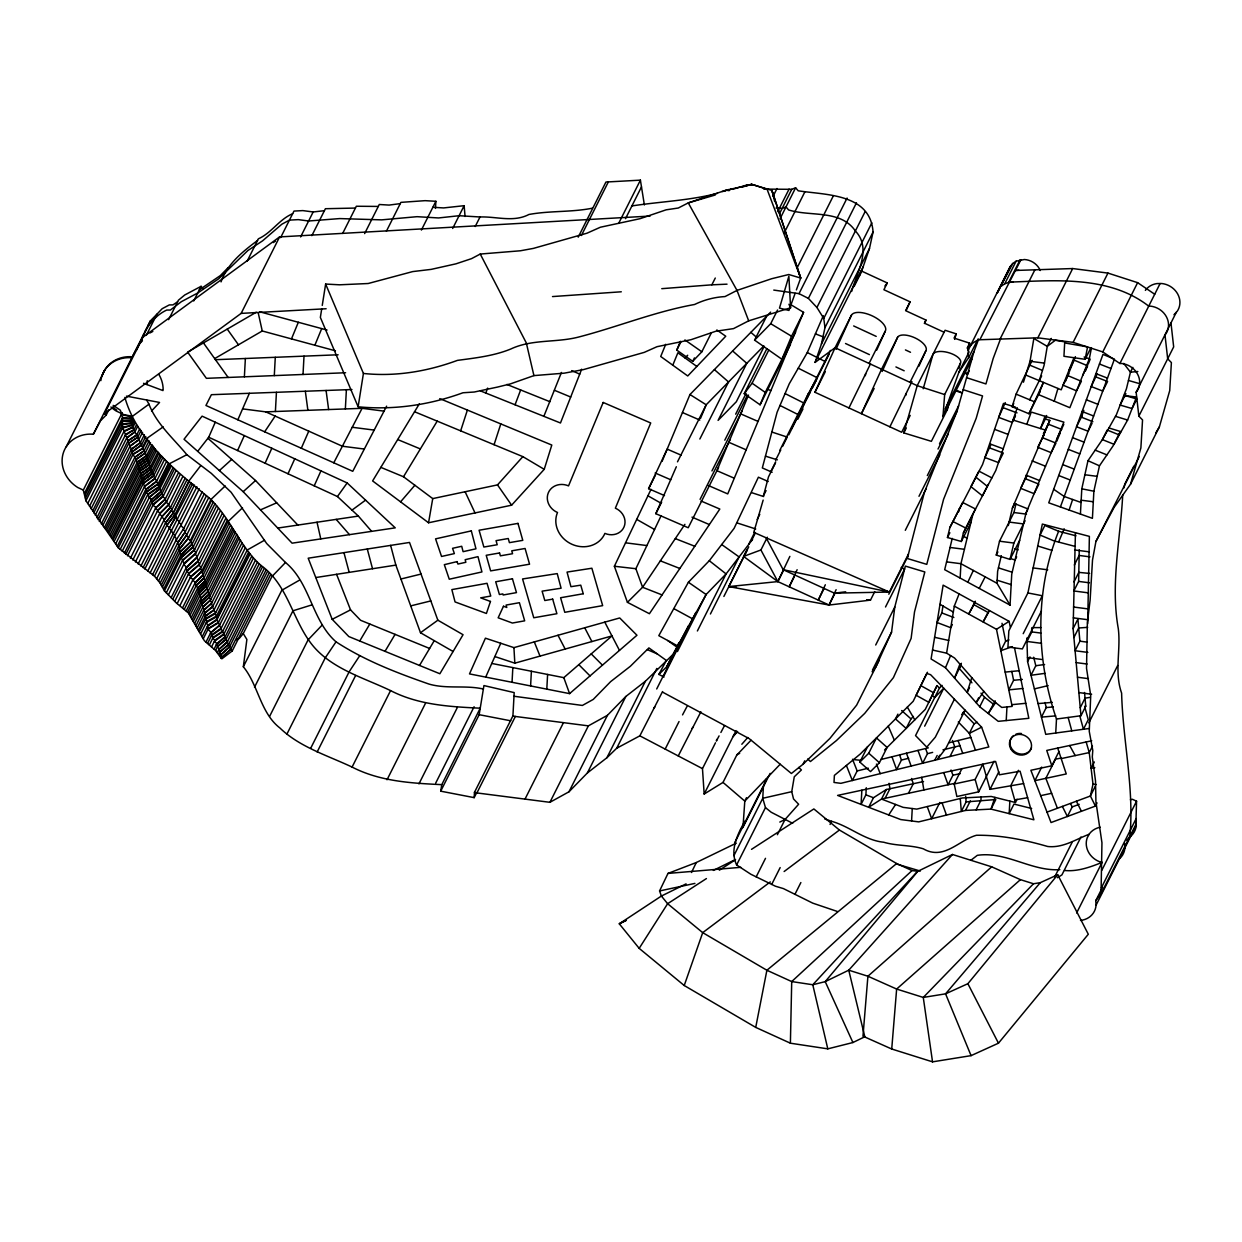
<?xml version="1.0" encoding="UTF-8"?>
<svg xmlns="http://www.w3.org/2000/svg" width="1242" height="1242" viewBox="0 0 1242 1242"><rect width="100%" height="100%" fill="white"/><g stroke="black" fill="none" stroke-linecap="round" stroke-linejoin="round"><path stroke-width="1.5" d="M1055.731 733.013L1056.492 719.04L1080.959 715.734L1073.104 628.654L1075.432 532.725M1088.271 592.838L1073.833 590.975L1078.63 581.411L1079.251 549.802M1087.682 623.577L1089.374 536.373L1042.349 524.077L1027.91 592.946L1008.83 630.889L1007.945 647.051L1022.383 648.914L1041.464 610.971M952.474 854.48L848.752 970.188L864.805 1036.759L852.912 1042.535L827.793 1048.853L790.393 1043.202L791.713 981.568L912.047 870.564L917.822 871.31L952.474 854.48L991.69 866.823L1020.427 879.647L1033.499 883.761L1040.268 882.674L1057.718 874.741L1088.303 934.248L998.459 1043.187L971.073 1055.638L932.54 1061.848L891.725 1049.009L862.973 1036.185L867.91 976.228L991.69 866.823M1080.493 920.431A19.748 17.714 26.7 0 0 1096.065 905.185L1095.77 900.683L1101.033 893.743L1101.949 842.759L1095.91 801.68L1095.522 780.97L1092.292 756.921L1092.789 750.478L1089.25 731.352L1090.724 695.598L1086.533 668.351L1087.371 622.459L1090.103 600.383L1092.51 560.018L1095.91 541.496L1139.318 456.466M1101.033 893.743L1135.871 824.486L1136.554 801.214L1132.393 799.274L1130.391 799.739M1126.804 840.384L1129.878 836.394C1134.381 788.313 1122.815 740.806 1121.619 693.129C1114.105 672.062 1120.998 649.939 1118.281 628.576C1110.348 584.423 1120.377 539.447 1122.706 495.263M244.379 376.807L245.373 358.503M274.296 375.612L275.289 357.308M275.398 411.506L276.438 392.301M303.017 374.463L304.011 356.144M345.354 408.928L346.394 389.724M435.476 208.408L435.864 201.297L425.121 200.661L400.902 202.368L386.433 231.152M474.18 797.643L474.46 792.365L512.915 715.889L514.188 692.601L483.93 685.568L479.164 714.693L440.708 791.17L474.18 797.643L476.742 792.536M512.046 682.293L512.837 667.606M530.598 685.941L531.39 671.254M546.806 689.139L547.598 674.453M837.418 911.488L812.734 903.136L783.438 888.604L775.412 886.214L750.867 874.259L736.615 864.96C729.551 849.885 737.577 834.469 744.796 821.179M861.855 790.191L861.079 804.397L865.891 794.833L866.279 787.738M911.581 820.962L912.265 808.542M960.159 578.073L960.935 563.713L972.998 513.8L995.82 470.407L1017.26 407.702M981.118 796.696L980.916 800.314L976.119 809.877M1026.792 424.298L1031.264 412.049L1063.882 422.156L1026.016 513.055L1011.733 574.239L1010.057 605.118L996.984 583.259L997.621 571.351L1001.285 555.686M1006.222 720.546L1006.967 706.931M1009.855 801.106L1009.172 813.634L1013.984 804.071L1031.652 808.48M1080.416 514.064L1081.798 488.82L1087.976 460.704L1102.384 439.606L1116.403 414.688L1126.447 388.746L1130.453 372.165L1132.844 367.384M1123.855 395.453L1136.508 397.067L1127.612 420.044L1113.034 445.956L1099.465 465.812L1093.876 491.211L1092.417 518.333L1048.745 502.824L1102.974 354.389L1114.416 359.14L1060.404 506.969M147.255 380.735L146.991 384.585M740.543 829.609L742.98 827.343L744.796 801.106L746.504 797.69M777.383 834.717L785.022 819.534L798.622 804.242L793.529 798.963L791.744 791.682L794.275 776.793L801.416 769.947L798.746 767.432M971.818 359.233L942.973 416.582L944.65 394.552L960.47 363.114A14.454 6.288 15.8 0 0 949.618 352.976A14.454 6.288 15.8 0 0 933.021 354.234L923.225 388.746M891.725 1049.009L896.646 989.051L1020.427 879.647M872.086 671.736L875.719 667.202L891.57 632.116L894.783 607.059L905.356 566.088L924.824 571.957L914.516 611.933L911.116 638.419L893.402 677.651L864.711 713.389L836.409 740.574L810.421 761.532L807.75 759.017M124.868 397.409C136.791 439.451 173.632 469.057 206.482 495.713C229.584 514.716 238.619 545.921 261.053 565.483C289.743 586.053 292.972 624.648 315.949 649.193C335.542 669.981 365.334 678.505 390.562 690.599C418.538 705.021 449.821 706.729 480.235 708.188L441.779 784.649C411.366 783.19 380.083 781.497 352.091 767.075C327.81 755.602 299.493 747.001 279.962 728.029C260.447 713.048 258.274 684.979 243.339 666.752L246.879 639.475L243.277 633.56L271.967 576.505L285.505 562.502C310.391 582.948 311.773 620.581 336.023 641.835C364.76 660.558 396.866 672.9 429.095 684.109C446.996 689.232 465.626 684.932 483.371 689.031M321.694 308.994L320.358 317.409L358.131 406.802C393.698 410.233 429.453 405.016 462.955 392.767L474.258 392.022L497.53 387.069L510.338 383.918L533.92 375.612L564.256 373.159L583.321 369.635L644.272 352.371L657.018 346.689L691.018 339.703L715.796 331.241L733.525 328.618L748.693 320.84L790.595 307.768L788.872 276.221L779.479 308.109L788.934 310.438L795.144 293.314M322.252 305.423L325.637 284.061L339.532 284.806L368.16 283.518L412.67 271.594L431.207 269.374L455.969 263.832L471.525 258.647L480.25 254.051L520.414 250.775L533.392 248.4L586.985 233.201L600.398 227.224L640.08 218.685L666.147 209.82L678.287 208.019L688.27 202.896L725.732 190.259L751.068 184.685M358.131 406.802L363.425 373.454L325.637 284.061M440.708 791.17L441.779 784.649M952.366 624.54L950.767 627.722L937.027 622.506L941.84 612.943L943.035 605.661M954.291 606.127L996.488 629.29L1012.152 706.419L1001.766 707.443L989.439 697.756L954.57 658.027L946.606 653.168L954.291 606.127L959.103 593.909M1023.439 382.21L1030.037 361.267L1033.841 338.492L1047.254 346.363L1055.343 340.246L1065.558 342.016M439.777 398.62L551.805 445.055L544.229 469.321L511.611 505.183L428.552 522.773L432.728 498.601L403.495 476.757L380.844 467.365M1124.072 487.842L1124.755 484.147L1133.806 466.247M790.393 1043.202L755.726 1027.398L766.888 970.25L896.646 863.547L912.047 870.564M1085.12 359.311L1087.573 346.906L1064.673 342.932L1063.944 356.283L1085.12 359.311L1091.004 347.605M1032.149 360.304L1016.096 394.133L1012.121 406.724L1028.935 413.741L1043.42 382.396L1038.56 394.63L1069.859 407.702L1089.327 358.752L1091.485 347.76M1064.177 528.797L1058.603 542.086M876.712 350.104L885.22 331.272A18.723 8.259 24.3 0 0 872.66 316.073A18.723 8.259 24.3 0 0 851.5 315.08L835.074 347.744L815.078 362.416L821.428 344.034L824.983 327.593L873.064 232.006C870.363 193.504 826.287 195.134 798.218 190.802L795.61 187.79L791.744 189.327L763.721 189.079M854.154 286.452L861.234 272.371L869.493 248.447L873.064 232.006M1086.16 741.971L1089.25 752.574L1092.991 784.137L1090.398 796.013L1095.428 806.089L1051.043 822.546L1030.876 770.288L1051.819 765.786L1059.022 751.441M1019.666 540.301L1010.041 559.412L996.27 555.081L999.515 541.202L1013.938 512.527L1015.956 503.848M1008.318 525.552L1012.37 508.195L1049.785 420.386L1045.345 419.004L1040.532 428.568L1045.003 416.303M1010.041 559.412L1013.86 543.049L1025.085 520.74M970.933 522.385L961.308 541.496L947.46 537.507L949.882 527.508L982.562 464.508L1003.458 403.433L1015.537 407.174M952.241 538.407L944.681 569.69L1010.057 605.118M958.684 511.735L959.492 508.397M961.308 541.496L963.388 532.927L972.998 513.8M949.23 402.687L947.18 409.876L931.376 441.329L903.803 432.899L917.217 385.672L945.084 330.263L956.2 333.865L954.632 339.361M942.973 416.582L958.933 372.103L969.117 351.859M958.933 368.501L960.47 363.114M967.689 350.058L969.645 343.149L954.058 338.103L956.2 333.865M963.187 389.678L982.546 395.934L976.228 418.212L943.578 499.315L926.78 564.365L907.312 558.496L924.374 492.375L957.101 411.102L974.007 351.548L978.587 339.283M1054.21 401.166L1057.951 388.467M136.449 350.182L150.53 320.653L93.352 434.219A31.919 28.644 26.7 0 0 63.156 453.454A31.919 28.644 26.7 0 0 77.765 487.501L83.307 490.078L85.915 500.759L118.3 547.8L154.458 576.148L160.14 583.072L164.441 590.882L176.1 602.743L188.411 613.005L204.371 640.732L215.58 650.513L221.029 657.996L230.701 649.426L268.924 573.431M141.836 339.47L143.109 335.2M414.549 411.739L522.851 456.637L497.499 484.892L432.728 498.601M1039.259 380.657L1044.103 365.288L1047.254 346.363L1051.26 338.398M971.803 677.651L967.13 692.415L969.536 687.633M460.658 430.85L467.396 410.062M494.068 444.698L500.805 423.91M1095.91 541.496L1114.152 507.31L1130.546 484.194L1140.886 447.912L1142.547 419.936L1138.852 416.148L1136.135 392.193L1176.345 312.223M1130.546 484.194L1159.391 426.844L1169.731 390.562L1171.392 362.586L1167.682 358.798L1164.98 334.843L1165.695 334.082A19.065 17.109 26.7 0 0 1150.511 306.137L1148.726 306.153C1109.587 275.771 1056.212 280.304 1009.684 282.136L1009.529 282.369M1069.098 510.043L1072.638 499.486M994.935 797.395L991.007 809.101L965.531 810.421L918.707 821.878L900.745 819.565L837.605 795.408L995.618 761.455L999.422 774.791L1020.086 771.22L1033.903 819.798L991.007 809.101L995.805 799.553L966.121 801.897L961.324 811.461L960.268 798.482M989.75 447.989L1003.303 453.019L998.49 462.583L984.953 457.537L990.93 444.543M1015.428 416.054L1012.23 422.435L998.677 417.39L1005.275 402.594M851.624 291.482C857.011 272.51 872.039 248.571 855.381 230.996C840.539 209.23 810.483 216.915 788.592 209.929L786 206.902L782.134 208.454L776.017 208.035M859.216 276.392L861.125 270.865L887.3 282.959L883.9 289.728L910.076 301.822L906.225 310.314M755.726 1027.398L684.233 985.511L702.708 932.649L770.288 881.913M796.386 289.898L800.686 278.037L771.95 190.43L751.627 184.313L745.479 185.617M1045.345 419.004L1046.618 415.496M1083.816 410.403L1081.347 417.172L1092.882 421.69M1096.034 376.994L1107.569 381.496L1102.756 391.059L1091.221 386.541L1097.214 373.764M1000.633 338.569L993.181 358.472L985.946 383.949L966.587 377.692M485.793 393.046L487.656 388.109M515.057 404.783L520.646 389.972M959.926 664.128L954.539 678.07L960.345 666.519M961.37 663.29L959.352 668.507L971.943 682.852M1124.662 396.803L1125.904 393.605M543.856 416.334L561.446 372.46M581.675 369.185L560.468 422.994L480.39 390.873M1074.035 357.572L1061.211 389.817L1025.706 375.006M1075.401 356.64L1065.326 381.636M1085.477 370.939L1087.542 365.769L1074.035 360.087L1069.222 369.65M1088.194 364.108L1090.181 359.14M665.728 344.282L660.713 356.485L687.742 375.969L725.747 336.225L716.836 329.968M711.278 333.011L701.839 351.781L692.726 361.313L676.766 350.12L680.383 341.302M672.791 365.179L677.868 352.79L696.84 366.452M291.482 338.895L298.328 322.268M314.863 345.245L321.709 328.602M1012.758 263.475L1010.243 266.549L997.357 292.817L1012.758 263.475L1016.111 261.177L1024.324 259.516A16.922 15.183 26.7 0 1 1040.253 270.523M664.501 495.589L648.603 488.68L667.171 449.107L681.066 455.131M662.079 461.31L689.962 394.537L770.645 312.13M718.544 467.458L688.223 527.741L655.838 513.691L676.331 466.744M700.519 418.368L706.201 404.783L763.737 346.021M748.507 395.08L716.913 470.687L734.286 478.217M766.826 348.738L744.222 393.698L760.088 404.799L765.258 392.425L795.672 331.956M790.735 304.616L803.574 312.347L791.558 336.24L781.932 359.264L754.593 340.137L766.609 316.244M803.574 312.347L727.734 493.912L708.297 485.482M1026.823 475.469L1025.457 478.744L1038.886 484.132L1034.089 493.679L1020.66 488.308L1026.746 476.198M1049.785 420.386L1042.55 437.727L1055.979 443.115L1051.167 452.662L1037.738 447.291L1044.134 434.56M1056.694 441.391L1060.264 432.837M1056.88 438.969L1063.789 424.376M1014.528 647.936L1028.826 718.311L998.242 721.338L979.721 706.76L945.488 667.746L950.596 655.59M802.084 408.339L808.433 393.45L816.537 379.415M197.695 451.358L208.718 437.246L215.27 422.202M237.843 419.796L249.378 393.295M301.309 448.253L308.761 431.16M772.136 472.255L762.324 467.939L777.088 412.282L789.229 383.84L807.3 352.542L823.322 315.67M485.7 677.092L500.759 643.263M766.423 778.951L763.442 785.643L762.759 798.28L765.46 807.611L736.615 864.96M789.865 556.385L777.849 581.598L728.728 586.581L748.74 546.822M736.397 587.311L728.728 586.581L829.066 605.04L836.114 589.686M237.579 450.551L244.317 435.585M265.089 463.219L271.827 448.253M288.004 473.776L294.758 458.81M314.21 485.839L320.948 470.873M910.184 415.387L901.692 432.263L814.954 392.27L835.074 347.744L917.217 385.672L944.65 394.552M836.021 349.328L851.5 315.08M848.938 407.935L870.518 363.797M882.162 371.467L897.624 337.234A15.68 6.924 24.3 0 1 915.338 338.057A15.68 6.924 24.3 0 1 925.864 350.803L918.909 366.188M924.467 323.494L926.02 320.094L905.62 310.671L910.076 301.822M889.893 426.813L911.938 381.589M967.813 582.219L973.34 570.435M701.016 501.007L719.817 509.049L649.411 613.719L627.427 602.339L614.371 566.259L651.025 489.332M662.064 594.918L642.58 587.264L635.873 568.712L660.977 516.02M1057.718 874.741L967.875 983.695L945.566 993.833L923.272 997.435L896.646 989.051L867.91 976.228L848.752 970.188L825.216 981.63L812.78 984.751L791.713 981.568L766.888 970.25L702.708 932.649L667.622 903.71L661.396 896.041L659.564 890.949L667.979 873.421L696.281 862.538L736.304 843.147M691.499 872.505L696.281 862.538M954.415 699.199L935.335 737.143L926.765 747.125L915.556 735.575L939.449 688.084L937.027 685.6L928.752 702.289L916.13 695.256L927.479 672.264M937.027 685.6L925.274 709.415L884.568 749.966M830.044 824.455L831.612 821.319C849.87 826.427 864.432 840.26 883.761 842.247C896.771 846.097 910.417 844.839 923.334 848.829C943.936 860.69 958.871 840.104 976.429 835.276C1000.741 834.95 1024.433 839.778 1047.736 846.501C1063.028 848.162 1075.743 839.313 1089.203 834.236M66.276 446.654L104.732 370.178M93.352 434.219L100.524 420.774L106.253 414.952L104.499 413.664L142.954 337.187L279.59 236.911L650.125 216.061M106.253 414.952L108.815 409.844M146.323 335.293L156.911 314.21L162.174 308.699L169.3 304.927L172.98 304.88L177.622 301.775M168.617 319.66L178.382 300.238L184.732 294.991L201.08 286.328L203.331 289.402M83.307 490.078L122.244 412.655M84.534 493.198L122.601 417.514L121.359 414.409L131.481 417.002L131.963 418.243L122.601 417.514M85.015 495.263L122.663 420.417L122.182 418.337L131.543 419.066L132.149 420.619L122.663 420.417M85.465 498.011L122.741 423.895L122.29 421.147L131.792 421.348L132.956 419.004M85.915 500.759L122.818 427.372L122.368 424.64L131.916 423.413L133.468 420.324M87.716 503.522L124.262 430.85L133.142 426.767L132.071 425.432L133.981 421.643M131.481 417.002L148.962 404.193L146.634 399.986M131.543 419.066L132.366 417.452M89.517 506.286L125.675 434.405L134.198 429.375L132.739 427.558L135.052 422.979M193.721 300.968L201.08 286.328M91.116 508.785L126.917 437.619L135.036 431.579L133.841 430.089L136.511 424.78M92.622 511.114L128.128 440.522L136.806 434.7L134.757 432.154L137.707 426.27M93.755 512.899L128.935 442.959L137.815 436.998L136.48 435.352L139.756 428.816M95.261 515.244L130.162 445.878L138.995 439.42L137.52 437.557L141.091 430.462M96.892 517.774L131.497 448.983L140.548 442.369L138.7 439.994L142.566 432.325M98.087 519.622L132.382 451.436L141.604 444.729L140.237 442.975L144.398 434.7M99.267 521.485L133.204 453.982L143.156 447.881L141.246 445.428L145.764 436.439M221.045 281.887C227.364 263.801 242.702 251.567 257.544 240.482M101.316 523.922L134.912 457.134L144.258 450.473L142.799 448.579L147.674 438.907M102.713 525.583L136.061 459.276L145.392 452.709L144.025 450.955L149.133 440.786M142.597 447.167L147.115 438.193L163.214 426.875M104.375 527.571L137.443 461.822L146.68 455.317L145.112 453.283L150.499 442.556M105.523 528.921L138.157 464.027L147.348 457.553L146.261 456.156L152.083 444.589M106.657 530.287L138.918 466.169L148.046 459.726L146.96 458.329L153.17 445.987M107.868 531.716L139.756 468.296L148.838 461.915L147.689 460.44L154.256 447.384M108.954 533.02L140.315 470.64L149.444 464.43L148.31 462.955L155.405 448.859M247.158 261.146L258.383 238.821C271.548 232.922 279.372 219.182 292.662 213.717M110.057 534.774L141.122 473.016L150.546 466.588L149.149 465.051L156.539 450.334M111.128 536.466L141.774 475.515L151.245 468.622L150.142 467.411L157.951 451.886M112.184 538.128L142.426 477.999L152.161 470.92L150.825 469.445L159.054 453.097M113.131 539.618L142.892 480.421L152.875 473.155L151.695 471.836L160.373 454.572M114.217 541.341L143.606 482.89L153.868 475.407L152.502 473.901L161.569 455.876M115.739 543.763L144.74 486.119L155.157 478.077L153.465 476.214L162.935 457.382M117.291 546.216L145.951 489.255L156.756 480.918L154.815 478.76L164.627 459.245M118.3 547.8L146.54 491.646L158.153 483.697L156.352 481.71L166.568 461.403M120.179 549.43L148.046 494.037L159.411 486.259L157.781 484.458L168.369 463.39M104.499 413.664L241.134 313.388L279.59 236.911M122.228 551.231L149.599 496.816L159.985 488.448L158.914 487.252L169.999 465.191M280.63 237.626L293.981 211.078L302.815 210.597L313.17 211.963L324.41 210.69M158.308 485.048L168.912 463.98L186.859 454.696L211.28 473.342L231.105 492.251L266.704 543.546L285.505 562.502M124.386 553.109L151.353 499.486L161.336 491.009L159.597 489.239L171.085 466.387M125.784 554.336L152.269 501.69L162.221 493.229L160.839 491.987L172.824 468.156M127.491 555.811L153.527 504.05L163.463 495.589L161.786 494.099L174.206 469.398M130.41 558.217L155.902 507.512L165.388 498.849L162.935 496.66L175.898 470.904M132.816 560.018L157.889 510.136L166.77 501.271L164.969 499.672L178.336 473.078M135.425 561.958L160.001 513.101L168.865 504.252L166.257 502.28L180.152 474.677M300.611 236.927L313.17 211.963M138.126 563.977L162.143 516.222L170.666 507.062L168.307 505.37L159.442 514.219L162.143 516.222M168.307 505.37L182.745 476.649M140.874 566.026L164.441 519.187L172.095 509.298L170.216 507.962L185.12 478.341M143.078 567.672L165.869 522.339L163.68 520.708L171.334 510.819L186.999 479.676M311.851 235.654L325.404 208.718L355.414 208.066M165.869 522.339L173.57 512.403L188.877 481.011L200.661 465.719M144.879 569.007L167.235 524.59L174.951 514.623L173.119 513.303L189.234 481.259M147.72 571.134L169.611 527.602L166.77 525.49L174.485 515.523L191.066 482.579M150.142 572.935L171.582 530.318L169.16 528.502L192.712 483.759M194.482 485.032L177.001 519.777L179.438 521.516L173.088 533.92L174.998 535.333L154.458 576.148M152.564 574.736L173.538 533.004L171.132 531.203L177.451 518.877L175.696 517.603M196.919 486.771L178.988 522.432L181.363 524.45L174.454 536.404L176.612 539.028L156.616 578.772M199.294 488.789L180.835 525.506L183.816 528.393L176.069 540.099L177.963 542.412L158.51 581.085M202.291 491.677L183.273 529.465L185.369 531.483L177.963 542.412M160.14 583.072L179.065 545.471L177.435 543.484L184.841 532.554L204.387 493.695M161.32 585.199L179.702 548.669L188.675 537.491L186.393 535.644L206.482 495.713M162.407 587.187L180.23 551.743L191.097 541.17L188.116 538.593L208.749 497.561M163.602 589.345L180.959 554.832L192.277 543.825L190.647 542.086L211.73 500.153M342.668 233.418L356.33 206.25L378.298 206.436M164.441 590.882L181.394 557.177L193.504 546.387L191.858 544.648L213.376 501.892M190.399 540.425L211.031 499.408L225.175 485.964M166.319 592.807L182.838 559.956L194.699 549.414L193.069 547.256L215.006 503.631M168.4 594.902L184.421 563.03L195.972 552.752L194.202 550.377L216.636 505.789M171.117 597.681L186.455 567.19L197.23 556.742L195.289 554.134L218.406 508.164M172.762 599.343L187.511 570.016L198.596 560.515L196.655 557.906L220.362 510.772M174.734 601.361L188.877 573.214L199.62 564.023L198.006 561.71L222.302 513.381M177.202 603.519L190.849 576.366L200.987 567.703L199.108 565.017L223.917 515.694M364.636 233.605L379.276 204.495L389.088 205.085L400.266 203.626M179.981 605.475L193.053 579.486L201.872 570.963L200.397 568.852L225.78 518.38M182.776 607.416L195.413 582.265L203.377 574.58L201.452 571.801L227.255 520.476M202.213 572.904L228.016 521.578L242.5 507.807M184.437 609.077L196.609 584.873L204.262 577.468L202.896 575.527L229.196 523.255M186.238 610.847L197.866 587.745L205.178 580.666L203.719 578.57L230.546 525.211M187.573 612.166L198.891 589.655L205.955 582.824L204.868 581.272L232.006 527.307M188.768 613.626L199.636 591.999L206.607 585.277L205.52 583.709L233.092 528.875M189.871 615.535L200.179 595.058L207.259 588.211L206.017 586.426L234.179 530.427M191.144 617.709L201.08 597.93L208.33 590.928L206.917 588.91L235.421 532.213M192.246 619.618L201.685 600.833L209.091 593.955L207.833 591.922L236.834 534.231M193.271 621.404L202.26 603.519L209.712 596.595L208.625 594.856L238.107 536.265M194.575 623.624L203.16 606.546L210.705 599.622L209.308 597.386L239.178 538.003M195.863 625.859L204.03 609.62L211.792 602.898L210.286 600.476L240.575 540.239M197.121 628.048L204.806 612.756L212.817 606.267L211.311 603.845L242.081 542.676M198.316 630.144L205.582 615.69L214.229 609.558L212.398 607.121L243.587 545.098M199.279 631.821L206.172 618.112L215.673 612.741L213.857 610.303L245.419 547.536M200.552 634.057L206.871 621.497L216.512 616.063L215.099 613.89L247.251 549.989L264.53 540.223M202.135 636.804L207.895 625.347L217.257 619.044L215.968 617.15L248.648 552.147M203.253 638.761L208.516 628.297L218.53 622.242L216.76 620.037L249.952 554.041M216.946 618.656L249.642 553.668M205.97 642.13L210.845 632.442L219.71 624.99L218.142 623.034L251.722 556.245M207.538 643.48L212.025 634.553L221.324 628.033L219.337 625.735L253.306 558.201M209.308 645.033L213.174 637.332L222.784 631.06L220.703 629.275L211.404 635.78L213.174 637.332M211.528 646.973L214.913 640.235L224.134 633.622L222.302 632.038L212.692 638.295L214.913 640.235M220.703 629.275L255.293 560.515M421.395 230.065L435.864 201.297M222.302 632.038L257.373 562.3M214.059 649.193L216.884 643.573L225.407 636.339L223.576 634.755L259.205 563.884M215.58 650.513L217.847 645.995L226.277 638.854L224.864 637.425L261.053 565.483M217.288 652.655L219.151 648.976L227.581 641.415L225.858 639.677L262.466 566.895M218.639 654.348L220.005 651.615L228.776 644.086L227.084 642.378L264.173 568.634M219.912 655.931L229.77 646.43L228.326 644.986L265.866 570.342M221.029 657.996L230.965 648.914L229.351 647.268L267.309 571.786M221.262 657.53L221.806 658.85L232.223 650.963L270.445 574.968M452.678 228.466L464.135 205.691L443.596 207.926L432.853 207.29M243.339 666.752L281.794 590.276L299.12 580.371M475.205 226.525L480.017 216.977C496.458 216.356 513.35 222.613 528.937 214.478C549.973 210.597 571.444 212.398 592.434 208.175M254.501 687.261L292.957 610.8L312.332 604.761M269.638 716.308L308.109 639.832L322.346 624.881M286.809 734.301L325.264 657.841L336.023 641.835M310.717 748.212L349.173 671.736L359.776 655.636M317.16 751.969L355.631 675.493M578.213 237.16L605.941 182.031L640.406 180.152L644.381 204.946M581.38 235.514L608.254 182.093M618.656 223.389L640.406 180.152M625.502 218.67L641.477 186.905M352.091 767.075L390.562 690.599M387.023 779.774L425.478 703.298M418.942 783.873L457.398 707.412M435.647 783.205L474.102 706.745M676.766 350.12L681.051 341.581M661.769 288.672L711.852 284.822L715.283 278.037M773.036 196.391L777.011 188.505M692.726 361.313L694.449 357.898M474.46 792.365L476.912 792.939L515.368 716.463L588.366 725.856L607.431 715.314L625.844 696.467L645.359 681.268L672.791 654.658L706.108 594.514L726.089 573.913L752.574 539.401M777.756 211.606L789.089 189.094M779.572 213.546L791.744 189.327M780.023 218.809L795.61 187.79M648.603 488.68L655.466 475.034M784.152 233.061L804.878 191.842M677.495 461.838L706.201 404.783L689.962 394.537M655.838 513.691L661.675 502.094M699.851 439.016L728.542 381.962L714.383 369.604M525.009 799.118L563.464 722.658M797.022 268.055L833.134 196.267M754.593 340.137L770.708 323.696L777.57 310.034M764.172 346.409L736.335 401.74L718.093 420.386L746.784 363.316L732.625 350.958M735.668 414.176L746.1 393.419M744.222 393.698L752.093 383.219L768.767 350.058M724.8 440.18L747.405 395.22M773.766 290.085L799.01 293.64L847.091 198.052M711.945 470.935L742.281 410.636M700.084 499.346L730.405 439.047M476.912 792.939L549.911 802.316L588.366 725.856M824.983 327.593L823.757 318.418L816.926 307.473L808.387 298.39L856.468 202.819M760.088 404.799L790.502 344.329M549.911 802.316L568.976 791.791L607.431 715.314M816.926 307.473L864.991 211.885M568.976 791.791L587.388 772.943L625.844 696.467M823.757 318.418L871.837 222.83M587.388 772.943L606.903 757.744L645.359 681.268M606.903 757.744L616.7 748.243L656.832 668.444M821.428 344.034L869.493 248.447M815.078 362.416L863.143 266.844M664.004 677.061L658.85 674.406L666.364 660.449L648.898 647.905L630.346 666.286L610.645 681.625L593.241 699.432L582.389 705.44L513.986 696.25M658.85 674.406L666.69 666.799L672.791 654.658M667.653 640.484L676.781 647.035L678.846 642.906M679.219 642.782L668.025 665.029L675.788 651.025M656.707 688.968L688.549 625.642M663.942 675.912L695.831 612.477M677.418 651.569L706.108 594.514L688.394 582.25L658.803 635.671L677.651 645.918L676.781 647.035M779.728 450.504L808.433 393.45M810.421 390.174L830.417 350.415M775.551 460.301L780.768 449.93M782.522 446.468L786.869 437.821M791.216 429.173L795.563 420.526M797.302 417.064L804.257 403.231L785.084 393.574M806.71 398.713L829.314 353.768M788.748 434.917L810.483 391.68M812.221 388.234L816.568 379.586M770.49 472.177L775.707 461.807M775.458 463.002L768.503 476.835L763.473 495.775L766.081 490.59M797.783 419.268L803 408.882M616.7 748.243L639.847 735.838L662.545 691.546M814.954 392.27L825.325 371.637M697.383 630.967L726.089 573.913L709.291 560.716L688.394 582.25M763.162 500.076L753.785 532.352L889.365 592.046L908.445 554.118M757.185 519.513L759.793 514.328M710.424 613.998L739.114 556.928L721.695 544.539M748.678 544.384L754.748 532.306M874.756 591.611L870.487 600.119L829.066 605.04L777.849 581.598L743.57 556.416L747.047 549.492M751.394 540.86L754.872 533.936M723.884 596.455L747.358 549.771M743.57 556.416L760.911 549.973L767.323 537.243M665.169 749.097L679.032 721.555M869.058 363.44L885.22 331.272M678.256 755.943L700.892 711.775M897.624 337.234L881.556 369.2L861.436 413.695L874.135 388.451M783.702 569.954L777.849 581.598L760.911 549.973M797.131 569.721L789.213 586.814L794.414 576.459M926.02 320.094L924.452 323.184L944.091 332.251M751.022 740.248L736.754 755.105L723.015 782.413L704.167 794.042L702.475 768.627L715.485 742.778M909.998 382.35L925.864 350.803M704.167 794.042L736.087 730.591M825.325 584.765L818.276 600.103L824.346 588.025M903.803 432.899L906.303 427.947M829.066 605.04L835.167 592.915M967.114 348.179L969.645 343.149M970.033 346.518L1010.243 266.549M1001.394 286.079L1004.747 283.781L1016.111 261.177M958.933 372.103L968.682 357.587L978.013 339.035M945.162 408.897L974.007 351.548M1004.747 283.781L1008.675 282.431L1020.055 259.826M968.682 357.587L968.092 354.156A16.922 15.183 26.7 0 1 979.829 339.78L1020.893 259.764M969.257 370.815L967.596 374.09L964.071 372.926M734.596 842.992L762.604 787.319M742.98 827.343L770.133 773.362M939.495 443.798L958.591 405.87M938.021 449.045L957.101 411.102M733.913 855.629L762.759 798.28L791.744 791.682M927.324 475.593L948.127 434.25M918.987 496.303L939.79 454.96M1000.136 338.926L1034.959 269.669M905.294 530.318L926.082 488.975M662.871 692.291L749.283 738.695L791.387 773.487L803.015 764.265L804.738 760.818M888.806 594.204L907.886 556.261M885.515 606.996L904.595 569.053L901.18 567.485M756.176 876.883L765.507 858.331M875.703 645.002L894.783 607.059M980.683 339.718L1037.846 337.824L1072.684 268.551L1107.957 273.085L1137.625 282.664L1154.718 294.245M872.489 670.059L891.57 632.116M879.15 660.387L856.638 705.145L829.935 738.4L803.015 764.265M949.882 527.508L962.628 502.451L975.529 509.003L963.388 532.927M978.448 471.929L970.933 486.631L982.438 495.853L988.213 484.38M771.686 884.444L780.162 867.584M1012.121 406.724L1013.736 403.541M947.46 537.507L949.866 532.725M1015.444 415.263L1013.053 420.044L1044.972 429.934M1029.649 399.784L1041.665 375.891M1028.935 413.741L1040.206 391.354M859.837 762.076L868.748 753.211L876.433 737.919L887.114 747.436L879.414 762.728L870.518 771.592L859.837 762.076L867.521 746.784M794.927 894.349L800.873 882.55M852.524 759.25L857.166 770.94L852.354 780.504L846.392 765.476M1037.846 337.824L1073.119 342.357L1107.957 273.085M1068.819 373.718L1063.059 385.175L1076.55 390.857L1081.363 381.294L1067.856 375.627M897.904 714.15L895.498 718.916L906.179 728.433L910.991 718.885L913.444 716.432M1043.404 433.706L1048.201 424.143L1061.677 429.422M1012.37 508.195L1014.761 503.414M1082.729 375.332L1087.542 365.769M923.536 781.529L886.322 789.524L873.468 797.737L868.67 807.284L881.509 799.072L955.424 783.19M996.27 555.081L997.869 551.898M975.343 601.237L968.713 614.045L975.094 602.68M1073.119 342.357L1102.787 351.921L1137.625 282.664M886.322 789.524L881.509 799.072L903.167 807.362L916.767 809.116L962.364 797.969L991.24 796.464L1015.444 802.503L1017.043 799.305M899.689 755.245L901.428 760.057L896.631 769.621L891.958 756.782M1026.016 513.055L1027.615 509.857M885.111 798.311L889.924 788.748L889.07 783.314M924.669 726.166L943.765 688.223L934.636 697.631L932.23 695.147M1082.31 415.263L1076.535 426.736L1088.07 431.238L1092.075 423.274M1016.655 556.82L1015.056 560.002L1009.901 558.388M1102.787 351.921L1119.88 363.502L1160.09 283.549M925.709 748.848L927.463 753.661L922.651 763.225L917.978 750.385M908.461 793.281L913.274 783.733L911.535 778.486M934.76 760.244L937.167 755.462M939.713 755.214L937.974 758.66L946 748.119L965.081 710.176L961.65 714.693M1075.929 535.799L1058.619 531.265C1034.803 590.711 1035.735 658.695 1056.492 719.04M1002.015 623.298L1005.647 641.136L1000.835 650.684L1012.478 646.616M978.572 697.926L976.165 702.708L983.819 691.344M950.006 756.502L954.803 746.939L952.474 740.527M979.721 706.76L984.533 697.212L980.978 693.145M1119.865 432.371L1113.965 444.279L1102.384 439.606L1107.196 430.043L1118.778 434.731L1120.548 431.579M1136.073 400.592L1132.067 408.556L1120.129 405.078L1124.942 395.515L1136.865 399.008M977.206 722.254L974.132 723.791L969.334 733.354L975.482 750.23M1023.206 633.684L1042.302 595.741L1027.91 592.946M951.03 769.993L952.924 775.21L948.112 784.773L943.718 772.602M939.837 802.456L931.655 818.711L927.246 806.555M995.184 700.814L988.275 713.482L995.603 702.599M1138.852 416.148L1173.674 346.891L1170.973 322.92M994.066 761.253L978.68 791.837L956.868 796.526L954.198 783.997L961.882 768.689M1031.667 628.436L1031.776 631.899L1026.979 641.462L1041.464 643.325M1011.795 671.425L1013.596 680.305L1008.799 689.869L1022.756 688.472M1074.33 565.017L1079.143 555.453L1089.979 556.851M1089.017 728.511L1045.748 734.364L1027.6 661.66L1030.006 656.878M1074.004 581.924L1078.817 572.376L1089.653 573.431M978.68 791.837L975.156 779.479L982.857 764.187L990.014 789.369L1023.594 783.578M1033.686 657.22L1035.797 665.728L1031 675.275L1045.065 673.335M965.531 810.421L970.344 800.873M990.014 789.369L998.832 771.841M1073.104 628.654L1077.901 619.106L1079.903 641.183L1075.091 650.746L1087.837 652.392M1073.895 637.55L1078.708 628.002L1087.65 627.35M1044.988 702.491L1046.245 707.552L1041.448 717.115L1055.7 715.873M1018.471 770.319L1010.693 785.798L1015.444 802.503M1041.727 767.09L1034.881 780.69L1066.257 773.952L1057.703 748.088M1080.245 707.738L1085.042 698.175L1090.367 697.321M1080.959 715.734L1085.772 706.17L1084.53 692.493M1088.846 722.875L1117.691 665.51M1092.463 746.209L1089.25 752.574L1061.18 758.614M1094.326 761.983L1091.113 768.363L1094.854 767.696M1079.205 804.319L1072.203 806.927L1067.39 816.491L1062.376 806.415M1095.211 786.45L1090.398 796.013L1047.006 812.113M1054.644 877.054L1071.986 842.557M1095.428 806.089L1097.028 802.891M1080.99 836.968L1061.91 874.911L1057.408 877.706M1076.628 912.979L1102.089 862.367L1099.341 861.638A19.748 17.714 26.7 0 1 1087.278 837.698L1089.529 833.646A19.748 17.714 26.7 0 1 1100.226 827.234M1101.732 870.471L1136.554 801.214M1101.359 887.782L1136.182 818.525M1095.77 900.683L1102.554 887.192M1096.065 905.185L1136.29 825.216L1135.964 820.481M979.224 588.398L985.154 576.847M333.772 462.8L362.09 408.323L384.026 411.133M386.619 406.165L352.759 471.308L205.939 405.482L211.388 394.692L351.936 389.522M682.541 714.895L686.95 706.574M719.071 735.901L716.355 741.055A13.678 6.039 27.9 0 0 716.634 739.44M720.888 732.47L724.505 725.607M666.69 666.799L671.549 658.043M147.736 326.227L151.182 320.048L156.911 314.21M145.143 331.366C149.987 322.47 157.408 314.335 166.707 310.065L170.387 310.034L181.379 301.666L197.726 293.003L218.747 278.767L247.857 250.558L262.636 240.793L281.841 224.212L289.448 220.113L298.282 219.632L308.621 220.998L339.718 218.576L381.667 219.865L417.064 216.682L438.55 217.955L459.09 215.72L480.017 216.977M989.517 610.598L983.152 621.963L987.964 612.415L973.526 604.481M359.73 641.012L369.805 624.043M385.02 651.336L395.08 634.367M419.532 665.448L434.25 640.655M1155.805 432.899L1159.391 426.844M169.611 527.602L176.147 516.719L174.485 515.523M419.315 403.883L372.616 480.933L428.552 522.773M403.495 476.757L437.215 421.131M684.233 985.511L639.18 948.36L667.622 903.71L706.419 878.575M888.698 814.954L895.591 804.459M264.655 431.812L275.15 416.086M684.916 524.326L642.58 587.264L627.427 602.339M208.718 437.246L337.436 496.536L347.155 482.936L395.235 527.85L292.087 543.173L243.199 491.692L184.033 439.249L202.089 416.148L347.155 482.936M179.065 545.471L186.937 534.588L184.841 532.554M186.393 535.644L178.522 546.527L179.702 548.669M709.291 560.716L734.115 528.362L758.396 477.192L768.208 481.508M173.119 513.303L165.419 523.239L167.235 524.59M884.925 285.955L887.3 282.959M188.116 538.593L179.143 549.756L180.23 551.743M243.277 633.56L239.24 638.45L235.98 639.878M917.822 871.31L825.216 981.63L852.912 1042.535M1040.268 882.674L945.566 993.833L971.073 1055.638M400.576 501.846L414.859 485.249M733.494 735.745L736.941 731.802M733.013 736.692L737.624 731.429M741.831 744.253L747.777 737.484M917.496 871.387L812.78 984.751L827.793 1048.853M170.216 507.962L161.677 517.138L164.441 519.187M1173.969 314.738L1177.074 311.478A19.065 17.109 26.7 0 0 1161.875 283.533L1157.016 283.564A19.065 17.109 26.7 0 0 1145.372 290.38M1136.135 392.193L1136.849 391.432A19.065 17.109 26.7 0 0 1121.666 363.487L1119.88 363.502M685.072 357.975L687.695 355.243M780.193 764.234L744.796 801.106L723.015 782.413M939.449 688.084L942.041 685.382M1033.499 883.761L923.272 997.435L932.54 1061.848M142.426 340.805L138.98 344.313L131.823 357.758A31.919 28.644 26.7 0 0 100.819 380.673M228.264 267.527L220.362 275.569L199.341 289.805M166.257 502.28L157.392 511.145L160.001 513.101M190.647 542.086L179.764 552.659L180.959 554.832M191.858 544.648L180.54 555.64L181.394 557.177M196.655 557.906L185.865 568.339L187.511 570.016M201.452 571.801L192.634 580.325L195.413 582.265M202.896 575.527L194.947 583.212L196.609 584.873M203.719 578.57L196.065 585.96L197.866 587.745M204.868 581.272L197.556 588.335L198.891 589.655M205.52 583.709L198.441 590.555L199.636 591.999M206.017 586.426L199.062 593.148L200.179 595.058M206.917 588.91L199.822 595.756L201.08 597.93M207.833 591.922L200.583 598.923L201.685 600.833M208.625 594.856L201.235 601.749L202.26 603.519M209.308 597.386L201.872 604.326L203.16 606.546M210.286 600.476L202.741 607.385L204.03 609.62M164.969 499.672L155.483 508.335L157.889 510.136M219.384 470.578L231.711 459.416M243.199 491.692L255.541 480.53L297.847 525.071M227.084 642.378L218.654 649.939L220.005 651.615M193.069 547.256L180.959 558.031L182.838 559.956M194.202 550.377L182.357 560.918L184.421 563.03M195.289 554.134L183.738 564.411L186.455 567.19M211.311 603.845L203.548 610.567L204.806 612.756M491.77 663.445L563.806 677.651L611.964 635.935L514.825 663.166L494.844 656.552M569.581 693.626L636.96 635.252L619.711 617.957L513.924 647.625L485.42 638.186L469.507 673.909L569.581 693.626L563.806 677.651M198.006 561.71L186.905 571.211L188.877 573.214M199.108 565.017L188.38 574.208L190.849 576.366M200.397 568.852L190.274 577.53L193.053 579.486M228.326 644.986L219.555 652.516L220.828 654.115M229.351 647.268L220.408 654.938L221.526 657.002M160.839 491.987L150.872 500.464L152.269 501.69M161.786 494.099L151.819 502.56L153.527 504.05M162.935 496.66L152.999 505.121L155.902 507.512M224.864 637.425L216.325 644.676L217.847 645.995M225.858 639.677L217.428 646.834L219.151 648.976M219.337 625.735L210.472 633.187L212.025 634.553M212.398 607.121L204.387 613.595L205.582 615.69M159.597 489.239L149.195 497.592L151.353 499.486M725.732 190.259L729.038 190.554L731.134 188.939M154.815 478.76L144.398 486.802L145.951 489.255M156.352 481.71L145.547 490.062L146.54 491.646M970.794 860.349L977.314 855.334C1006.175 851.049 1031.171 871.465 1059.845 869.664M784.121 871.527L839.421 830.029L896.646 863.547M134.757 432.154L126.622 438.193L128.128 440.522M351.983 510.12L365.567 500.153M138.7 439.994L129.867 446.452L131.497 448.983M140.237 442.975L131.186 449.588L132.382 451.436M141.246 445.428L132.025 452.135L133.204 453.982M150.825 469.445L141.371 476.338L142.426 477.999M151.695 471.836L141.961 478.931L142.892 480.421M152.502 473.901L142.519 481.166L143.606 482.89M153.465 476.214L143.203 483.681L144.74 486.119M390.625 545.393L395.856 565.11L420.495 632.737L437.852 620.208L463.049 634.709L439.87 673.754L348.816 636.556L332.188 619.323L308.187 558.201L409.518 542.459L437.852 620.208M223.576 634.755L214.354 641.369L216.884 643.573M144.025 450.955L134.664 457.615L136.061 459.276M213.857 610.303L205.209 616.436L206.172 618.112M145.112 453.283L135.782 459.85L137.443 461.822M146.261 456.156L137.024 462.661L138.157 464.027M146.96 458.329L137.769 464.803L138.918 466.169M147.689 460.44L138.561 466.868L139.756 468.296M148.31 462.955L139.228 469.352L140.315 470.64M157.781 484.458L146.168 492.391L148.046 494.037M158.914 487.252L147.55 495.03L149.599 496.816M149.149 465.051L140.004 471.261L141.122 473.016M150.142 467.411L140.703 473.823L141.774 475.515M136.48 435.352L127.802 441.174L128.935 442.959M137.52 437.557L128.656 443.518L130.162 445.878M216.76 620.037L207.398 626.341L208.516 628.297M273.302 242.594L275.476 241.134M750.494 185.042L751.627 184.313L767.075 189.25L800.686 278.037L788.779 274.513L771.67 278.72L737.003 290.411L725.002 296.574A75.048 68.853 -31.3 0 0 694.62 304.476C654.627 311.664 617.352 327.065 578.011 337.203C555.64 342.808 531.824 339.066 510.772 349.018C493.773 355.973 475.407 357.96 457.429 360.382C427.372 371.451 395.406 376.854 363.425 373.454M719.351 870.192L735.512 859.712M751.519 849.342L813.867 808.946L839.421 830.029M151.571 410.962L159.566 402.455L126.436 396.136M996.488 629.29L1009.125 621.357L1010.289 627.055M142.799 448.579L132.863 454.696L134.912 457.134M218.142 623.034L208.128 629.089L210.845 632.442M133.841 430.089L125.318 435.135L126.917 437.619M256.256 312.239L187.635 352.107L206.389 378.329L345.602 372.755M214.68 358.596L262.248 330.977L335.449 350.818M215.099 613.89L205.598 619.261L206.871 621.497M215.968 617.15L206.327 622.584L207.895 625.347M149.971 332.949L152.828 331.443M332.188 619.323L350.539 609.869L360.568 620.27L429.608 648.464M981.615 727.191L930.615 674.701L926.765 673.428L913.181 701.311L860.318 753.972L834.391 775.381L834.003 782.444L840.865 783.329L988.818 746.954L981.615 727.191L969.334 733.354L958.281 721.975M626.046 920.415L619.277 923.8L639.18 948.36M686.081 883.869L661.396 896.041L619.277 923.8L626.201 920.384M713.312 870.425L735.435 859.511M779.805 822.064L785.022 819.534M132.739 427.558L123.874 431.642L125.675 434.405M1102.089 862.367C1090.321 867.118 1077.342 871.822 1064.518 870.471M260.478 509.872L276.687 502.808M732.47 189.343L743.942 185.943M1005.647 641.136L1008.97 639.972M715.237 194.994L688.27 202.896L737.003 290.411L748.693 320.84M742.499 186.983L751.627 184.313M122.818 427.372L132.428 424.733L131.916 423.413M132.071 425.432L122.461 428.086L124.262 430.85M717.441 193.348C689.434 200.552 660.449 201.592 631.914 205.924M400.933 579.005L421.038 574.068M410.714 605.879L430.819 600.926M880.78 759.53L928.364 747.839M948.966 742.763L970.809 737.406M857.166 770.94L868.313 768.193M901.428 760.057L908.678 758.272M927.463 753.661L932.649 752.388M942.957 749.857L960.268 745.604M1034.4 688.891L1048.139 685.615M1091.718 740.775L1046.742 750.432L1051.819 765.786M952.924 775.21L960.237 773.642M1061.041 758.024L1055.483 759.219L1045.857 778.33L1057.408 808.247M954.198 783.997L975.156 779.479M1040.656 795.656L1051.632 793.296M659.564 890.949L694.915 883.404M1014.714 799.926L1027.615 797.706M315.794 577.546L395.856 565.11M277.742 528.067L358.379 516.082L371.637 531.359M721.99 191.532L725.514 191.035M1035.797 665.728L1044.6 664.517M1084.608 706.325L1085.772 706.17M744.284 185.695L747.56 185.275M122.741 423.895L132.289 422.668L131.792 421.348M765.46 807.611L771.204 812.252L792.675 823.306M766.236 538.05L783.174 569.69L834.376 593.148L845.678 591.813M1005.182 672.093L1019.154 670.711M1013.596 680.305L1022.337 679.436M1011.811 704.68L1025.768 703.298M1038.064 703.609L1052.316 702.351M1046.245 707.552L1053.371 706.931M1137.843 371.529L1130.453 372.165L1123.684 363.409M667.979 873.421L740.806 867.32M621.295 291.792L552.504 296.574M1018.937 270.213L1015.521 270.461L1072.684 268.551M1008.675 282.431L1012.944 282.12M241.134 313.388L326.134 308.746M711.852 284.822L727.036 284.17M215.456 359.699L338.119 354.777M242.594 408.882L265.741 411.863L362.09 408.323M746.411 185.182L754.577 184.918M834.376 593.148L889.365 592.046L882.581 590.152M1031.962 627.629L1040.967 627.598M853.487 759.607L860.613 760.275M866.652 599.746L870.487 600.119M614.371 566.259L635.873 568.712M1092.991 784.137L1096.313 784.54M1030.037 361.267L1044.46 363.13M1084.887 474.755L1097.152 476.338M1081.177 500.2L1093.317 501.768M352.231 427.279L374.184 430.089M1013.938 512.527L1026.497 514.141M1009.125 522.075L1023.47 523.922M364.325 449.045L342.373 446.235L265.741 411.863M1074.625 549.958L1089.079 551.805M999.515 541.202L1013.86 543.049M950.052 547.458L964.429 549.306M1033.158 567.936L1047.736 569.814M946.575 561.865L960.935 563.713L996.984 583.259M1078.63 581.411L1089.467 582.808M625.549 542.816L646.896 545.564M1073.523 607.028L1087.961 608.89M1073.305 617.848L1087.759 619.696M1031.776 631.899L1040.827 633.063M1079.903 641.183L1087.185 642.13M1076.162 662.623L1087.092 664.02M1027.476 657.623L1041.96 659.486M1077.482 677.232L1088.411 678.644M1078.879 692.586L1091.625 694.231M479.164 714.693L510.772 720.81M1081.798 488.82L1093.876 491.211M131.885 416.21L123.781 414.564L116.236 411.024A31.919 28.644 26.7 0 1 110.926 407.003M783.174 569.69L889.365 592.046M934.605 637.317L948.686 640.437M932.54 650.047L946.606 653.168M512.915 715.889L515.368 716.463M1074.703 546.294L1053.806 540.829L1040.051 535.054L1044.864 525.49L1058.619 531.265M259.718 311.804L327.065 330.061M1128.45 380.456L1140.311 383.871M896.833 864.09L920.338 871.061M1115.487 416.334L1127.612 420.044M1108.935 427.962L1121.06 431.688M765.46 456.171L777.368 459.835M1037.753 546.014L1051.819 550.346M1014.698 548.824L1018.145 549.911M998.444 567.889L1012.214 572.22M997.14 580.231L1011.174 584.625M751.658 492.67L763.675 496.567M736.832 522.851L755.71 528.968M771.856 432.03L787.102 437.044M1084.111 357.013L1089.327 358.752M955.176 390.656L962.239 393L957.272 390.578M824.688 818.913L831.612 821.319M1081.052 502.467L1064.239 496.49L1053.682 489.286M1003.489 407.826L1017.043 412.872M994.594 429.359L1008.131 434.405M989.657 443.782L1003.21 448.812M143.544 383.297L162.981 390.578L163.137 389.491A31.919 28.644 26.7 0 0 158.929 374.541M941.84 612.943L953.856 617.507M865.891 794.833L873.468 797.737M1099.449 364.015L1110.985 368.517M1095.941 373.64L1107.476 378.142M1086.377 399.8L1097.912 404.302M1082.108 411.49L1093.643 416.008M815.42 333.85L823.741 337.11M1072.545 437.65L1084.08 442.168M1068.275 449.356L1079.81 453.858M1062.702 464.601L1074.237 469.103M1058.712 475.515L1070.247 480.033M675.306 538.609L694.79 546.263M660.356 560.841L679.84 568.479M1032.086 460.86L1045.516 466.247M1026.125 475.174L1039.554 480.561M1014.326 503.476L1027.771 508.847M506.876 384.446L549.927 401.709M1095.18 450.147L1106.932 454.898M554.429 390.283L570.699 397.021M397.688 439.544L420.355 448.936M1030.518 365.443L1042.38 370.395M1016.096 394.133L1033.81 401.523M691.996 517.138L709.368 524.574M647.439 649.706L657.251 653.897M571.646 370.613L579.735 374.106M767.385 389.15L770.863 390.656M740.651 413.865L758.024 421.411M682.448 412.53L699.82 420.06M728.79 442.276L746.147 449.821M655.155 473L670.789 479.785M964.087 372.538L967.596 374.09L964.32 372.057M1087.976 460.704L1099.465 465.812M853.658 325.947L876.215 336.396M905.418 349.918L910.51 352.278M845.523 343.506L869.416 354.622M895.917 366.933L904.176 370.784M807.3 352.542L824.874 361.391M798.264 368.191L817.438 377.847M780.007 405.466L799.18 415.123M799.01 293.64L808.387 298.39M953.002 521.562L965.903 528.129M979.053 471.199L991.877 477.891M639.847 735.838L702.475 768.627M963.823 536.451L967.099 538.221M673.801 608.611L692.632 618.858M1009.125 621.357L943.128 585.137L931.081 658.974L945.488 667.746M920.943 685.693L933.549 692.726M647.951 495.806L660.93 503.165M636.711 519.389L654.565 529.496M420.495 632.737L453.082 651.491M940.008 604.28L953.313 612.058M522.851 456.637L544.229 469.321M770.708 323.696L791.558 336.24M752.093 383.219L765.258 392.425M684.916 339.935L701.839 351.781M171.334 510.819L173.212 512.154M984.533 697.212L993.088 703.935M113.177 405.373L120.21 410.108L121.763 413.617M975.746 477.068L987.25 486.29M750.867 332.328L756.533 337.265M207.895 438.302L255.541 480.53M901.645 710.548L910.991 718.885M868.748 753.211L879.414 762.728M337.436 496.536L358.379 516.082M591.223 653.897L602.448 665.153M578.803 664.656L590.028 675.912M230.701 649.426L232.223 650.963M963.093 712.427L974.132 723.791M186.859 454.696C173.554 438.612 156.554 423.941 148.962 404.193M336.194 519.389L349.468 534.65M227.239 329.099L238.464 344.795M203.455 342.916L228.155 377.459M497.499 484.892L511.611 505.183M728.433 189.591L729.038 190.554M907.343 707.133L914.795 719.848M1069.672 745.51L1075.215 755.586M604.792 622.149L619.479 650.389M584.718 627.769L591.891 641.555M558 635.267L565.172 649.054M480.25 254.051L526.329 342.978L533.92 375.612M967.875 983.695L998.459 1043.187M1076.395 801.214L1081.409 811.29M1070.526 803.574L1072.203 806.927M788.934 304.259L790.595 307.768M465.113 491.754L475.018 512.93M888.263 726.135L894.349 740.216M534.308 641.912L540.006 656.102M876.448 764.094L880.236 773.642M336.582 574.316L350.539 609.869M958.063 740.527L962.736 753.366M906.458 753.211L911.131 766.05M942.073 802.937L946.466 815.094M771.887 190.538L800.686 278.037M1085.058 708.002L1088.256 719.708L1083.443 729.256L1079.795 715.889M1068.151 717.472L1071.784 730.839M367.29 549.011L372.522 568.727M343.941 552.643L349.188 572.36M771.95 190.43L774.713 201.685M317.02 522.23L320.778 538.904M258.274 313.093L262.248 330.977M921.735 777.321L923.862 789.974M326.072 390.469L328.633 409.55M305.33 391.246L307.892 410.31M464.135 205.691L465.067 216.465M965.686 796.339L966.121 801.897M1124.615 843.334L1124.91 847.82A19.748 17.714 26.7 0 1 1119.554 858.703M513.924 647.625L514.825 663.166M1026.87 638L1027.6 661.66M116.717 410.077A31.919 28.644 26.7 0 1 112.665 407.143M102.092 376.031A31.919 28.644 26.7 0 1 132.304 356.796M1136.29 825.216A19.748 17.714 26.7 0 1 1130.919 836.099M1031.481 747.808A11.271 10.107 26.7 0 1 1014.962 751.953A11.271 10.107 26.7 0 1 1013.565 735.528M1015.925 734.193A11.271 10.107 26.7 0 1 1021.529 733.525M736.754 755.105A14.454 6.148 43.8 0 1 739.642 753.506M692.12 728.371A13.678 6.039 27.9 0 1 693.238 727.191M653.696 708.297A14.299 6.303 27.9 0 1 654.86 707.071M865.643 373.656A18.723 8.259 24.3 0 1 865.1 375.783M906.21 393.497A15.68 6.924 24.3 0 1 905.76 395.267M946.777 406.46A14.454 6.272 14.7 0 1 947.18 409.876M490.466 601.454L486.414 613.47L455.053 601.935L451.855 589.593L487.05 583.305L490.761 596.051L480.67 597.852L490.466 601.454M603.177 402.455L568.541 485.886A16.037 14.392 26.7 0 0 548.296 492.841A16.037 14.392 26.7 0 0 557.503 512.496A25.911 23.241 26.7 0 0 572.081 544.338A25.911 23.241 26.7 0 0 604.901 533.392A15.215 13.646 26.7 0 0 624.089 526.81A15.215 13.646 26.7 0 0 615.364 508.18L650.715 422.979L603.177 402.455M503.476 606.251L498.151 617.802L512.372 623.034L524.683 620.829L519.404 602.696L506.084 605.071L506.783 607.462L503.476 606.251M457.087 561.617L444.325 564.66L449.262 579.222L481.943 571.941L477.984 556.649L465.176 559.692L465.843 562.284L457.91 564.054L457.087 561.617M471.323 530.893L435.569 538.857L441.547 556.463L454.37 553.606L452.569 548.312L461.713 546.278L463.095 551.665L475.965 548.809L471.323 530.893M512.449 578.788L495.698 581.768L499.408 594.514L502.839 593.909L503.15 594.996L516.47 592.62L512.449 578.788M517.976 523.394L479.086 530.241L483.852 547.039L497.219 544.741L496.055 540.658L508.242 538.516L509.422 542.645L522.789 540.348L517.976 523.394M499.548 552.969L486.212 555.298L490.637 570.885L529.558 564.194L525.087 548.483L511.751 550.827L512.573 553.715L500.371 555.826L499.548 552.969M552.69 599.141L544.803 600.523L542.102 591.161L561.105 588.211L557.223 573.602L522.572 578.958L533.765 617.771L556.897 613.703L552.69 599.141M583.243 593.754L560.592 597.744L564.784 612.306L602.665 605.63L591.875 568.231L567.051 572.081L570.932 586.69L580.759 585.168L583.243 593.754M1010.646 748.631A11.271 10.107 26.7 0 0 1029.758 751.1A11.271 10.107 26.7 0 0 1021.048 734.472A11.271 10.107 26.7 0 0 1010.646 748.631"/></g></svg>
